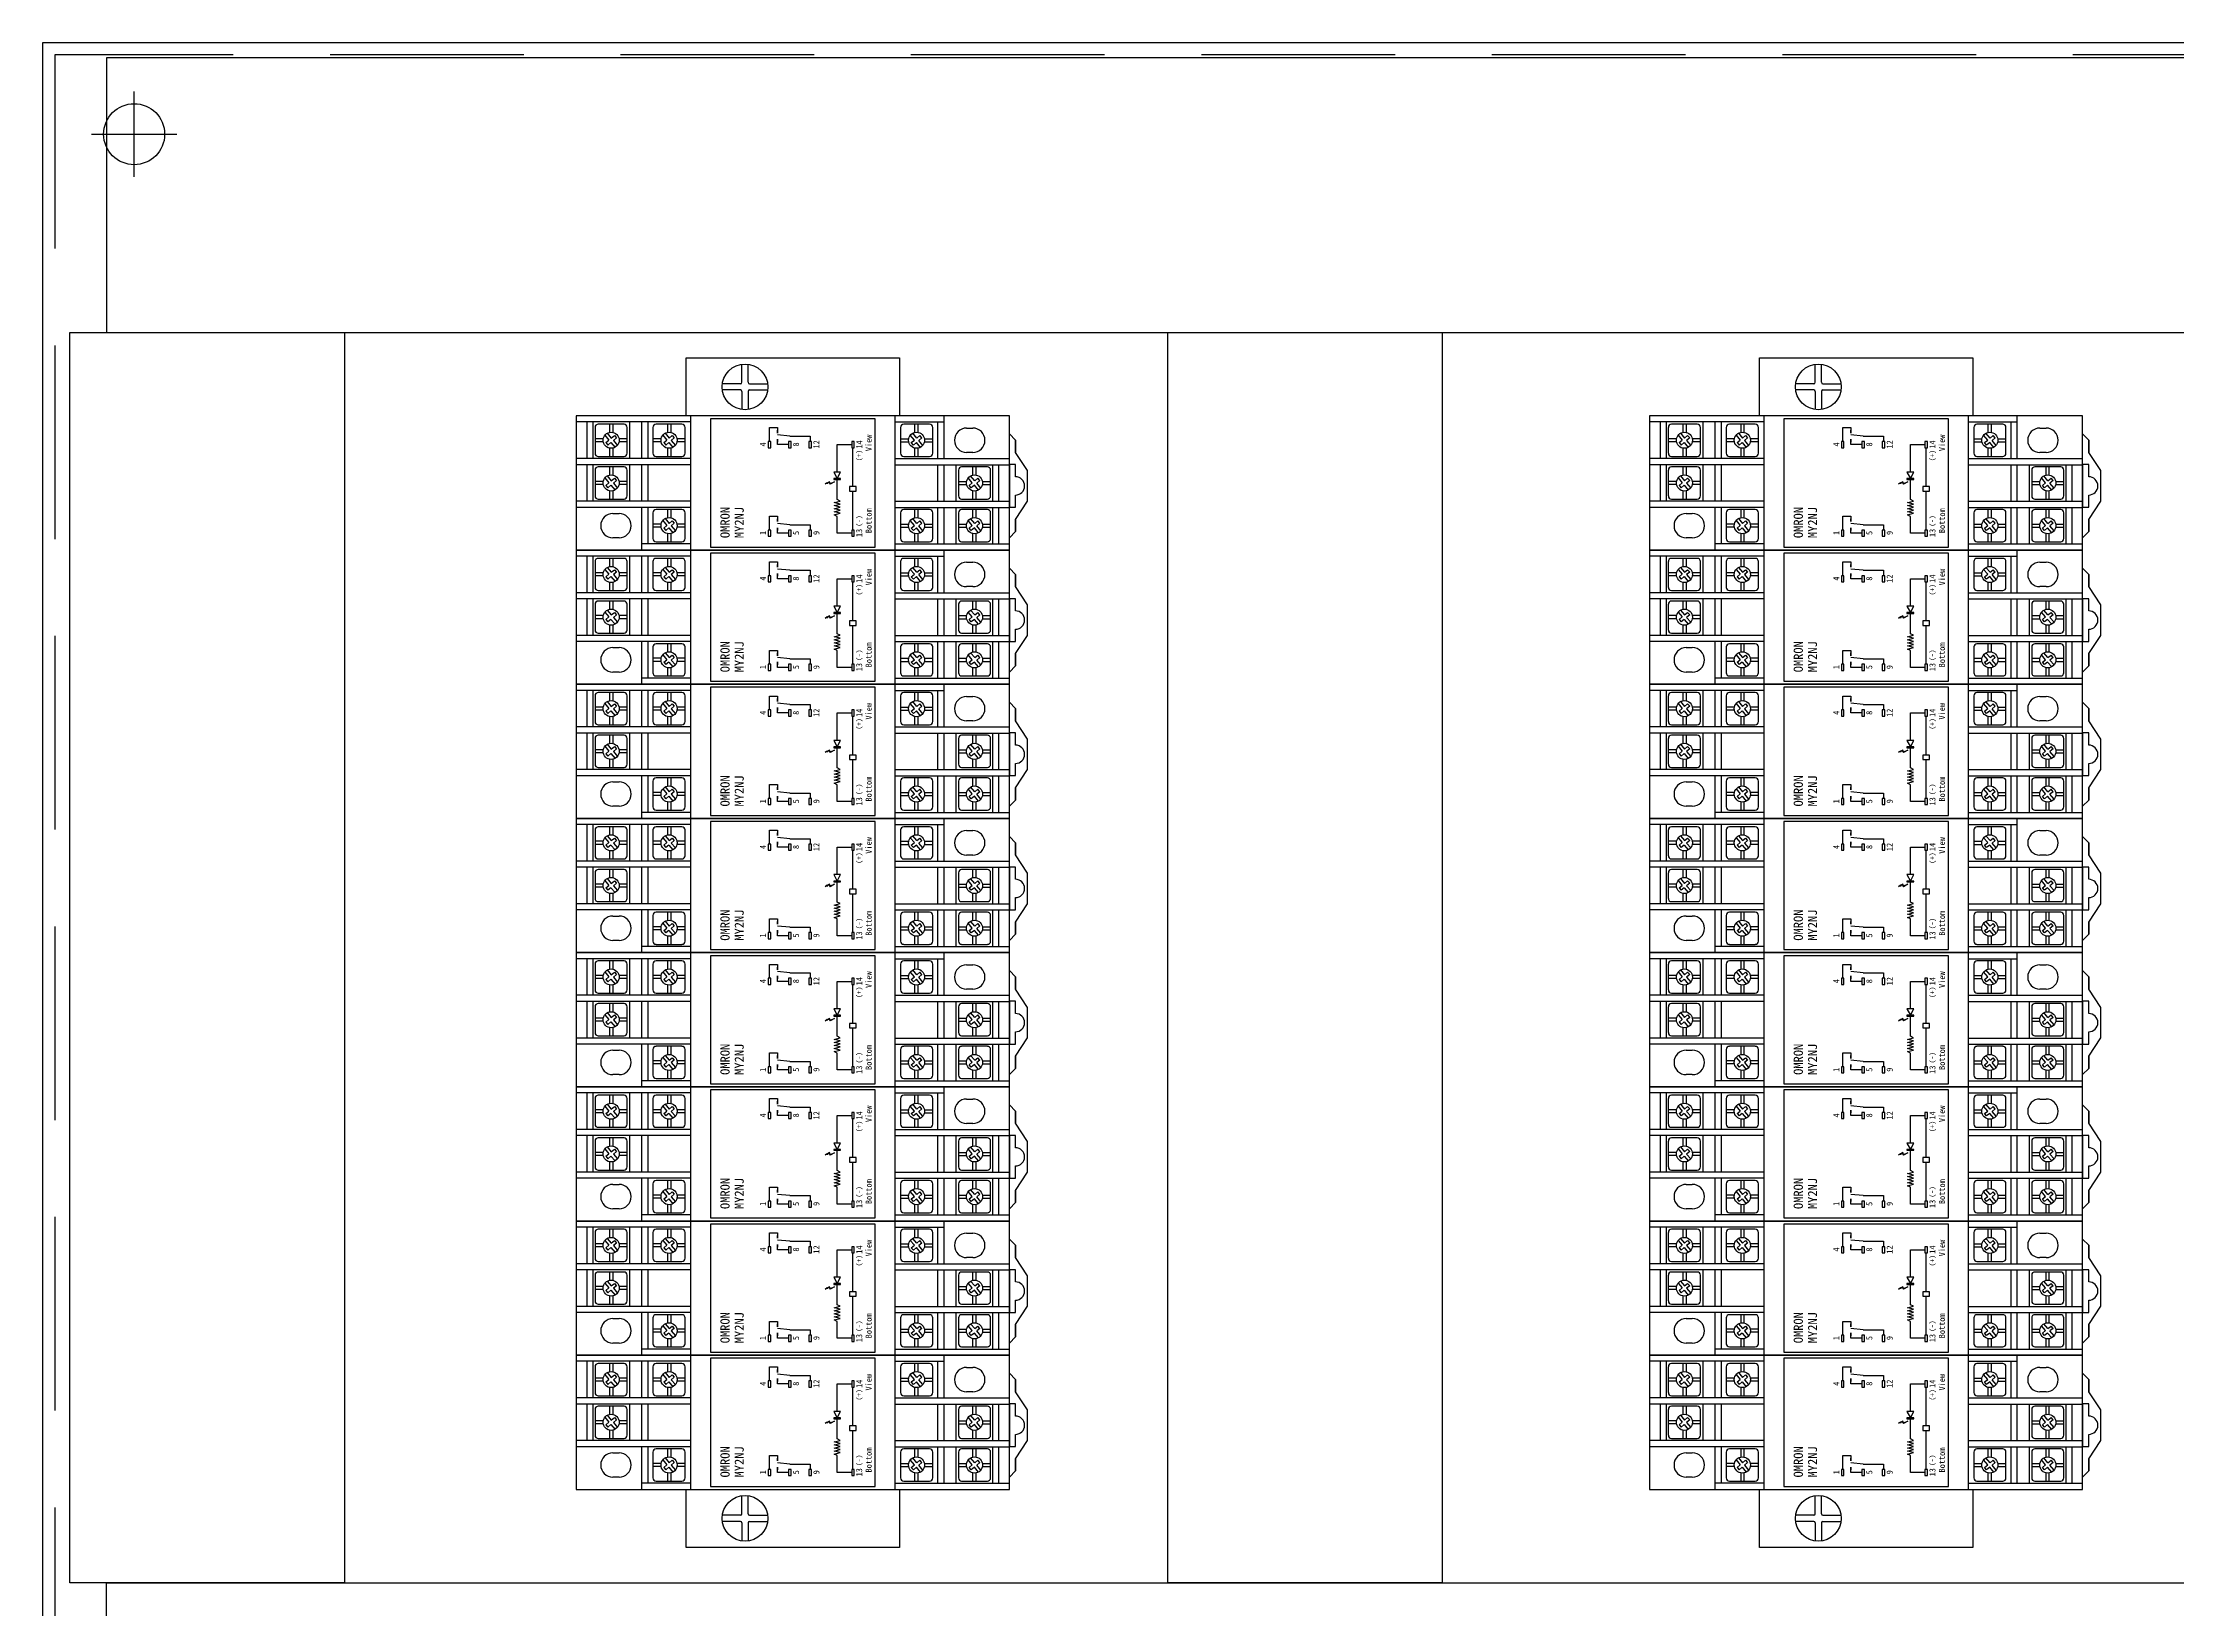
# Model space of a CAD drawing. Extents: x -276 to 10601, y -180 to 3883.
# Drawn here: x 3142.7 to 3492.7, y 1307.3 to 1564.2 of the extents above; entities that cross this region are included whole.
import ezdxf
from ezdxf.enums import TextEntityAlignment as Align

# ---------------------------------------------------------------- set-up
doc = ezdxf.new("R2010")
doc.units = 0
doc.header["$LTSCALE"] = 10
doc.header["$MEASUREMENT"] = 0
doc.linetypes.add('CONTINOUS', pattern=[0])
doc.linetypes.add('HIDDEN', pattern=[9.525, 6.35, -3.175])
doc.layers.get('0').update_dxf_attribs({"linetype": 'CONTINUOUS'})
doc.layers.add('中心孔', color=82, linetype='CONTINUOUS')
doc.layers.add('底板開孔', color=33, linetype='CONTINUOUS')

# ---------------------------------------------------------------- blocks, each defined once
blk = doc.blocks.new('MLIBRYN')
at = {"ltscale": 10}
h = blk.add_hatch(color=256, dxfattribs=at)
h.paths.add_polyline_path([(10.91, -5.72), (11.09, -5.64), (10.84, -5.32)])
h.paths.add_polyline_path([(11.09, -6), (10.81, -6.13), (11.2, -6.85), (10.93, -6.14), (11.21, -6.01), (11.02, -5.67), (10.98, -5.69)])
for p, q in [((22, 35.5), (0, 35.5)), ((0, 35.5), (0, -35.5)), ((7, 16.79), (7, 35.5)), ((8, 16.79), (8, 35.5)), ((14, 16.79), (14, 35.5)), ((15, 16.79), (15, 35.5)), ((21, 16.79), (21, 35.5)), ((22, -35.5), (22, 35.5)), ((14, 33.79), (8, 33.79)), ((14, 32.79), (8, 32.79)), ((8.36, 31.9), (8.36, 27.68)), ((13.11, 32.43), (8.89, 32.43)), ((10.75, 31.08), (10.75, 32.43)), ((11.25, 31.08), (11.25, 32.43)), ((13.64, 27.68), (13.64, 31.9)), ((21, 33.79), (15, 33.79)), ((21, 32.79), (15, 32.79)), ((15.36, 31.9), (15.36, 27.68)), ((20.11, 32.43), (15.89, 32.43)), ((17.75, 31.08), (17.75, 32.43)), ((18.25, 31.08), (18.25, 32.43)), ((20.64, 27.68), (20.64, 31.9)), ((2, 28.5), (2, 29.5)), ((6, 29.5), (6, 28.5)), ((9.7, 30.04), (8.36, 30.04)), ((9.7, 29.53), (8.36, 29.53)), ((10.64, 29.82), (9.84, 29.15)), ((10.97, 29.43), (10.17, 28.76)), ((10.61, 30.65), (10.22, 30.32)), ((10.64, 29.82), (10.22, 30.32)), ((10.61, 30.65), (11.03, 30.15)), ((10.75, 27.15), (10.75, 28.49)), ((11.39, 28.93), (10.97, 29.43)), ((11.83, 30.82), (11.03, 30.15)), ((11.25, 27.15), (11.25, 28.49)), ((12.16, 30.43), (11.36, 29.76)), ((11.36, 29.76), (11.78, 29.26)), ((11.78, 29.26), (11.39, 28.93)), ((13.64, 30.04), (12.3, 30.04)), ((13.64, 29.53), (12.3, 29.53)), ((16.7, 30.04), (15.36, 30.04)), ((16.7, 29.53), (15.36, 29.53)), ((17.64, 29.82), (16.84, 29.15)), ((17.97, 29.43), (17.17, 28.76)), ((17.61, 30.65), (17.22, 30.32)), ((17.64, 29.82), (17.22, 30.32)), ((17.61, 30.65), (18.03, 30.15)), ((17.75, 27.15), (17.75, 28.49)), ((18.39, 28.93), (17.97, 29.43)), ((18.83, 30.82), (18.03, 30.15)), ((18.25, 27.15), (18.25, 28.49)), ((19.16, 30.43), (18.36, 29.76)), ((18.36, 29.76), (18.78, 29.26)), ((18.78, 29.26), (18.39, 28.93)), ((20.64, 30.04), (19.3, 30.04)), ((20.64, 29.53), (19.3, 29.53)), ((7, 24.79), (0, 24.79)), ((1, 16.79), (1, 24.79)), ((14, 26.79), (8, 26.79)), ((14, 24.79), (8, 24.79)), ((8.89, 27.15), (13.11, 27.15)), ((21, 26.79), (15, 26.79)), ((21, 24.79), (15, 24.79)), ((15.89, 27.15), (20.11, 27.15)), ((7, 23.79), (1, 23.79)), ((1.36, 22.4), (1.36, 18.18)), ((6.11, 22.93), (1.89, 22.93)), ((3.61, 21.15), (3.22, 20.82)), ((3.61, 21.15), (4.03, 20.65)), ((3.75, 21.58), (3.75, 22.93)), ((4.83, 21.32), (4.03, 20.65)), ((4.25, 21.58), (4.25, 22.93)), ((6.64, 18.18), (6.64, 22.4)), ((14, 23.79), (8, 23.79)), ((21, 23.79), (15, 23.79)), ((15.36, 22.4), (15.36, 18.18)), ((20.11, 22.93), (15.89, 22.93)), ((17.61, 21.15), (17.22, 20.82)), ((17.61, 21.15), (18.03, 20.65)), ((17.75, 21.58), (17.75, 22.93)), ((18.83, 21.32), (18.03, 20.65)), ((18.25, 21.58), (18.25, 22.93)), ((20.64, 18.18), (20.64, 22.4)), ((2.7, 20.54), (1.36, 20.54)), ((2.7, 20.03), (1.36, 20.03)), ((1.89, 17.65), (6.11, 17.65)), ((3.64, 20.32), (2.84, 19.65)), ((3.97, 19.93), (3.17, 19.26)), ((3.64, 20.32), (3.22, 20.82)), ((3.75, 17.65), (3.75, 18.99)), ((4.39, 19.43), (3.97, 19.93)), ((4.25, 17.65), (4.25, 18.99)), ((5.16, 20.93), (4.36, 20.26)), ((4.36, 20.26), (4.78, 19.76)), ((4.78, 19.76), (4.39, 19.43)), ((6.64, 20.54), (5.3, 20.54)), ((6.64, 20.03), (5.3, 20.03)), ((16.7, 20.54), (15.36, 20.54)), ((16.7, 20.03), (15.36, 20.03)), ((15.89, 17.65), (20.11, 17.65)), ((17.64, 20.32), (16.84, 19.65)), ((17.97, 19.93), (17.17, 19.26)), ((17.64, 20.32), (17.22, 20.82)), ((17.75, 17.65), (17.75, 18.99)), ((18.39, 19.43), (17.97, 19.93)), ((18.25, 17.65), (18.25, 18.99)), ((19.16, 20.93), (18.36, 20.26)), ((18.36, 20.26), (18.78, 19.76)), ((18.78, 19.76), (18.39, 19.43)), ((20.64, 20.54), (19.3, 20.54)), ((20.64, 20.03), (19.3, 20.03)), ((22, 16.79), (0, 16.79)), ((21.5, 13.5), (0.5, 13.5)), ((0.5, 13.5), (0.5, -13.5)), ((21.5, -13.5), (21.5, 13.5)), ((3.28, 4.05), (2.27, 4.05)), ((2.27, 4.05), (2.27, 3.63)), ((2.27, 3.63), (3.28, 3.63)), ((3.28, 3.63), (3.28, 4.05)), ((3.28, 3.84), (5.55, 3.84)), ((5.55, 3.84), (5.55, 2.52)), ((17.79, 4.05), (16.78, 4.05)), ((16.78, 4.05), (16.78, 3.63)), ((16.78, 3.63), (17.79, 3.63)), ((17.79, 3.63), (17.79, 4.05)), ((17.79, 3.84), (20.07, 3.84)), ((20.07, 3.84), (20.07, 2.52)), ((3.28, 0.7), (2.27, 0.7)), ((2.27, 0.7), (2.27, 0.28)), ((2.27, 0.28), (3.28, 0.28)), ((2.77, 0.7), (2.77, 2.52)), ((2.77, 2.52), (3.66, 2.52)), ((3.66, 2.52), (3.2, 2.52)), ((3.28, 0.28), (3.28, 0.7)), ((4.16, 0.49), (4.36, 2.52)), ((4.16, 0.49), (4.16, -2.85)), ((5.55, 2.52), (4.67, 2.52)), ((4.67, 2.52), (5.13, 2.52)), ((17.79, 0.7), (16.78, 0.7)), ((16.78, 0.7), (16.78, 0.28)), ((16.78, 0.28), (17.79, 0.28)), ((17.29, 0.7), (17.29, 2.52)), ((17.29, 2.52), (18.17, 2.52)), ((18.17, 2.52), (17.71, 2.52)), ((17.79, 0.28), (17.79, 0.7)), ((18.68, 0.49), (18.88, 2.52)), ((18.68, 0.49), (18.68, -2.85)), ((20.07, 2.52), (19.18, 2.52)), ((19.18, 2.52), (19.64, 2.52)), ((3.28, -2.64), (2.27, -2.64)), ((2.27, -2.64), (2.27, -3.06)), ((2.27, -3.06), (3.28, -3.06)), ((3.28, -3.06), (3.28, -2.64)), ((4.16, -2.85), (3.28, -2.85)), ((17.79, -2.64), (16.78, -2.64)), ((16.78, -2.64), (16.78, -3.06)), ((16.78, -3.06), (17.79, -3.06)), ((17.79, -3.06), (17.79, -2.64)), ((18.68, -2.85), (17.79, -2.85)), ((5.53, -7.26), (5.78, -6.76)), ((5.78, -6.76), (6.03, -7.76)), ((6.03, -7.76), (6.28, -6.76)), ((6.28, -6.76), (6.53, -7.76)), ((6.53, -7.76), (6.78, -6.76)), ((6.78, -6.76), (7.03, -7.76)), ((7.03, -7.76), (7.28, -6.76)), ((7.28, -6.76), (7.53, -7.76)), ((7.53, -7.76), (7.78, -6.76)), ((7.78, -6.76), (8.03, -7.76)), ((10.81, -6.13), (11.09, -6)), ((11.09, -6), (10.81, -6.13)), ((11.2, -6.85), (10.81, -6.13)), ((10.83, -6.19), (10.84, -6.18)), ((10.91, -5.72), (10.84, -5.32)), ((10.84, -5.32), (11.09, -5.64)), ((10.91, -5.72), (11.09, -5.64)), ((10.93, -6.14), (11.21, -6.01)), ((10.93, -6.14), (11.21, -6.01)), ((10.93, -6.14), (11.2, -6.85)), ((11.09, -6), (10.98, -5.69)), ((11.21, -6.01), (11.02, -5.67)), ((11.18, -5.96), (11.19, -5.96)), ((11.74, -6.7), (11.59, -6.7)), ((11.59, -6.7), (11.59, -7.83)), ((11.74, -7.83), (11.74, -6.7)), ((12.79, -6.7), (11.74, -7.26)), ((12.79, -7.83), (12.79, -6.7)), ((3.28, -9.65), (2.27, -9.65)), ((2.27, -9.65), (2.27, -10.07)), ((2.27, -10.07), (3.28, -10.07)), ((2.77, -9.65), (2.77, -7.26)), ((2.77, -7.26), (5.53, -7.26)), ((3.28, -10.07), (3.28, -9.65)), ((3.28, -9.86), (9.66, -9.86)), ((8.03, -7.76), (8.28, -7.26)), ((8.28, -7.26), (11.59, -7.26)), ((10.4, -9.3), (9.66, -9.3)), ((9.66, -9.3), (9.66, -10.41)), ((9.66, -10.41), (10.4, -10.41)), ((10.4, -10.41), (10.4, -9.3)), ((10.4, -9.86), (16.78, -9.86)), ((11.59, -7.83), (11.74, -7.83)), ((11.74, -7.26), (12.79, -7.83)), ((12.79, -7.26), (17.29, -7.26)), ((17.79, -9.65), (16.78, -9.65)), ((16.78, -9.65), (16.78, -10.07)), ((16.78, -10.07), (17.79, -10.07)), ((17.29, -7.26), (17.29, -9.65)), ((17.79, -10.07), (17.79, -9.65)), ((0.5, -13.5), (21.5, -13.5)), ((0, -16.79), (22, -16.79)), ((1, -16.79), (1, -35.5)), ((7, -16.79), (7, -35.5)), ((8, -16.79), (8, -35.5)), ((14, -16.79), (14, -35.5)), ((15, -16.79), (15, -35.5)), ((21, -16.79), (21, -24.79)), ((1.36, -18.18), (1.36, -22.4)), ((1.36, -20.03), (2.7, -20.03)), ((1.36, -20.54), (2.7, -20.54)), ((6.11, -17.65), (1.89, -17.65)), ((2.84, -20.93), (3.64, -20.26)), ((3.17, -21.32), (3.97, -20.65)), ((3.22, -19.76), (3.61, -19.43)), ((3.64, -20.26), (3.22, -19.76)), ((3.61, -19.43), (4.03, -19.93)), ((3.75, -17.65), (3.75, -18.99)), ((4.39, -21.15), (3.97, -20.65)), ((4.03, -19.93), (4.83, -19.26)), ((4.25, -17.65), (4.25, -18.99)), ((4.36, -20.32), (5.16, -19.65)), ((4.36, -20.32), (4.78, -20.82)), ((4.39, -21.15), (4.78, -20.82)), ((5.3, -20.03), (6.64, -20.03)), ((5.3, -20.54), (6.64, -20.54)), ((6.64, -22.4), (6.64, -18.18)), ((15.36, -18.18), (15.36, -22.4)), ((15.36, -20.03), (16.7, -20.03)), ((15.36, -20.54), (16.7, -20.54)), ((20.11, -17.65), (15.89, -17.65)), ((16.84, -20.93), (17.64, -20.26)), ((17.17, -21.32), (17.97, -20.65)), ((17.22, -19.76), (17.61, -19.43)), ((17.64, -20.26), (17.22, -19.76)), ((17.61, -19.43), (18.03, -19.93)), ((17.75, -17.65), (17.75, -18.99)), ((18.39, -21.15), (17.97, -20.65)), ((18.03, -19.93), (18.83, -19.26)), ((18.25, -17.65), (18.25, -18.99)), ((18.36, -20.32), (19.16, -19.65)), ((18.36, -20.32), (18.78, -20.82)), ((18.39, -21.15), (18.78, -20.82)), ((19.3, -20.03), (20.64, -20.03)), ((19.3, -20.54), (20.64, -20.54)), ((20.64, -22.4), (20.64, -18.18)), ((1, -23.79), (7, -23.79)), ((1.89, -22.93), (6.11, -22.93)), ((3.75, -21.58), (3.75, -22.93)), ((4.25, -21.58), (4.25, -22.93)), ((8, -23.79), (14, -23.79)), ((15, -23.79), (21, -23.79)), ((15.89, -22.93), (20.11, -22.93)), ((17.75, -21.58), (17.75, -22.93)), ((18.25, -21.58), (18.25, -22.93)), ((1, -24.79), (7, -24.79)), ((1, -26.79), (7, -26.79)), ((1.36, -27.68), (1.36, -31.9)), ((6.11, -27.15), (1.89, -27.15)), ((3.75, -27.15), (3.75, -28.49)), ((4.25, -27.15), (4.25, -28.49)), ((6.64, -31.9), (6.64, -27.68)), ((8, -24.79), (14, -24.79)), ((8, -26.79), (14, -26.79)), ((8.36, -27.68), (8.36, -31.9)), ((13.11, -27.15), (8.89, -27.15)), ((10.75, -27.15), (10.75, -28.49)), ((11.25, -27.15), (11.25, -28.49)), ((13.64, -31.9), (13.64, -27.68)), ((15, -24.79), (22, -24.79)), ((1.36, -29.53), (2.7, -29.53)), ((1.36, -30.04), (2.7, -30.04)), ((2.84, -30.43), (3.64, -29.76)), ((3.17, -30.82), (3.97, -30.15)), ((3.22, -29.26), (3.61, -28.93)), ((3.64, -29.76), (3.22, -29.26)), ((3.61, -28.93), (4.03, -29.43)), ((3.75, -31.08), (3.75, -32.43)), ((4.39, -30.65), (3.97, -30.15)), ((4.03, -29.43), (4.83, -28.76)), ((4.25, -31.08), (4.25, -32.43)), ((4.36, -29.82), (5.16, -29.15)), ((4.36, -29.82), (4.78, -30.32)), ((4.39, -30.65), (4.78, -30.32)), ((5.3, -29.53), (6.64, -29.53)), ((5.3, -30.04), (6.64, -30.04)), ((8.36, -29.53), (9.7, -29.53)), ((8.36, -30.04), (9.7, -30.04)), ((9.84, -30.43), (10.64, -29.76)), ((10.17, -30.82), (10.97, -30.15)), ((10.22, -29.26), (10.61, -28.93)), ((10.64, -29.76), (10.22, -29.26)), ((10.61, -28.93), (11.03, -29.43)), ((10.75, -31.08), (10.75, -32.43)), ((11.39, -30.65), (10.97, -30.15)), ((11.03, -29.43), (11.83, -28.76)), ((11.25, -31.08), (11.25, -32.43)), ((11.36, -29.82), (12.16, -29.15)), ((11.36, -29.82), (11.78, -30.32)), ((11.39, -30.65), (11.78, -30.32)), ((12.3, -29.53), (13.64, -29.53)), ((12.3, -30.04), (13.64, -30.04)), ((16, -29.5), (16, -28.5)), ((20, -28.5), (20, -29.5)), ((1, -32.79), (7, -32.79)), ((1, -33.79), (7, -33.79)), ((1.89, -32.43), (6.11, -32.43)), ((8, -32.79), (14, -32.79)), ((8, -33.79), (14, -33.79)), ((8.89, -32.43), (13.11, -32.43)), ((0, -35.5), (22, -35.5)), ((3.02, -36.5), (2, -35.5)), ((5.02, -36.5), (3.02, -36.5)), ((3.02, -36.5), (5.02, -36.5)), ((5.02, -36.5), (8.02, -38.5)), ((14.02, -35.5), (7.02, -35.5)), ((7.02, -35.5), (7.02, -36.5)), ((7.02, -36.5), (9.02, -36.5)), ((12.02, -36.5), (14.02, -36.5)), ((13.02, -38.5), (16.02, -36.5)), ((14.02, -36.5), (14.02, -35.5)), ((18.02, -36.5), (16.02, -36.5)), ((16.02, -36.5), (18.02, -36.5)), ((19.05, -35.5), (18.02, -36.5)), ((8.02, -38.5), (13.02, -38.5))]:
    blk.add_line(p, q, dxfattribs=at)
at = {"linetype": 'CONTINOUS', "ltscale": 10}
blk.add_line((0, 7), (0, -7), dxfattribs=at)
at = {"ltscale": 10}
for centre in [(11, 29.79), (18, 29.79), (4, 20.29), (18, 20.29), (4, -20.29), (18, -20.29), (4, -29.79), (11, -29.79)]:
    blk.add_circle(centre, 1.32, dxfattribs=at)
for centre, radius, start, end in [((8.89, 31.9), 0.528, 90, 180), ((13.11, 31.9), 0.528, 0, 90), ((15.89, 31.9), 0.528, 90, 180), ((20.11, 31.9), 0.528, 0, 90), ((4, 29.5), 2, 0, 180), ((4, 28.5), 2, 180, 0), ((8.89, 27.68), 0.528, 180, 270), ((13.11, 27.68), 0.528, 270, 0), ((15.89, 27.68), 0.528, 180, 270), ((20.11, 27.68), 0.528, 270, 0), ((1.89, 22.4), 0.528, 90, 180), ((6.11, 22.4), 0.528, 0, 90), ((15.89, 22.4), 0.528, 90, 180), ((20.11, 22.4), 0.528, 0, 90), ((1.89, 18.18), 0.528, 180, 270), ((6.11, 18.18), 0.528, 270, 0), ((15.89, 18.18), 0.528, 180, 270), ((20.11, 18.18), 0.528, 270, 0), ((1.89, -18.18), 0.528, 90, 180), ((6.11, -18.18), 0.528, 0, 90), ((15.89, -18.18), 0.528, 90, 180), ((20.11, -18.18), 0.528, 0, 90), ((1.89, -22.4), 0.528, 180, 270), ((6.11, -22.4), 0.528, 270, 0), ((15.89, -22.4), 0.528, 180, 270), ((20.11, -22.4), 0.528, 270, 0), ((1.89, -27.68), 0.528, 90, 180), ((6.11, -27.68), 0.528, 0, 90), ((8.89, -27.68), 0.528, 90, 180), ((13.11, -27.68), 0.528, 0, 90), ((18, -28.5), 2, 0, 180), ((18, -29.5), 2, 180, 0), ((1.89, -31.9), 0.528, 180, 270), ((6.11, -31.9), 0.528, 270, 0), ((8.89, -31.9), 0.528, 180, 270), ((13.11, -31.9), 0.528, 270, 0), ((10.52, -36.5), 1.5, 180, 0)]:
    blk.add_arc(centre, radius, start, end, dxfattribs=at)
at = {"linetype": 'CONTINOUS', "ltscale": 10}
for s, p in [('OMRON', (1.96, 10.37, 13.1)), ('MY2NJ', (1.96, 8.05, 13.1))]:
    blk.add_text(s, height=1.5, dxfattribs=at).set_placement(p)
for s, height, p in [('1', 1, (2.81, 4.39, 13.1)), ('4', 1, (17.32, 4.39, 13.1)), ('5', 1, (2.81, -1.01, 13.1)), ('9', 1, (2.81, -4.36, 13.1)), ('12', 1, (17.32, -4.36, 13.1)), ('8', 1, (17.32, -1.01, 13.1)), ('13', 1, (2.81, -11.37, 13.1)), ('(-)', 0.8, (4.77, -11.23, 13.1)), ('(+)', 0.8, (15.5, -11.23, 13.1)), ('14', 1, (17.32, -11.37, 13.1)), ('Bottom', 1, (4.81, -12.93, 13.1)), ('View', 1, (17.57, -12.93, 13.1))]:
    blk.add_text(s, height=height, dxfattribs=at).set_placement(p, align=Align.CENTER)
blk = doc.blocks.new('MLIBTB1C')
at = {"color": 1}
for p, q in [((4.25, 8.59), (4.25, 11.55)), ((4.25, 8.59), (4.25, 11.55)), ((5.25, 8.59), (5.25, 11.55)), ((5.25, 8.59), (5.25, 11.55)), ((4, 8.34), (1.03, 8.34)), ((4, 8.34), (1.03, 8.34)), ((4, 7.34), (1.03, 7.34)), ((4, 7.34), (1.03, 7.34)), ((4.25, 7.09), (4.25, 4.12)), ((4.25, 7.09), (4.25, 4.12)), ((5.25, 7.09), (5.25, 4.12)), ((5.25, 7.09), (5.25, 4.12)), ((5.5, 8.34), (8.47, 8.34)), ((5.5, 8.34), (8.47, 8.34)), ((5.5, 7.34), (8.47, 7.34)), ((5.5, 7.34), (8.47, 7.34))]:
    blk.add_line(p, q, dxfattribs=at)
blk.add_lwpolyline([(9.5, 17.5), (9.5, -17.5), (0, -17.5), (0, 17.5)], close=True, dxfattribs=at)
blk.add_lwpolyline([(9.5, 17.5), (9.5, -17.5), (0, -17.5), (0, 17.5)], close=True, dxfattribs=at)
blk.add_circle((4.75, 7.84), 3.75, dxfattribs=at)
blk.add_circle((4.75, 7.84), 3.75, dxfattribs=at)
for centre, start, end in [((4, 8.59), 270, 0), ((4, 8.59), 270, 0), ((4, 7.09), 0, 90), ((4, 7.09), 0, 90), ((5.5, 8.59), 180, 270), ((5.5, 8.59), 180, 270), ((5.5, 7.09), 90, 180), ((5.5, 7.09), 90, 180)]:
    blk.add_arc(centre, 0.25, start, end, dxfattribs=at)
blk = doc.blocks.new('A-螺絲孔-0J')
at = {"layer": '中心孔', "linetype": 'CONTINOUS', "ltscale": 10}
for p, q in [((0, 7), (0, -7)), ((-7, 0), (7, 0))]:
    blk.add_line(p, q, dxfattribs=at)
at = {"layer": '底板開孔', "linetype": 'CONTINOUS', "ltscale": 10}
blk.add_circle((0, 0), 5, dxfattribs=at)

msp = doc.modelspace()

# ---------------------------------------------------------------- linework, layer by layer
at = {"ltscale": 0.5}
msp.add_lwpolyline([(3142.73, 1264.17), (3842.73, 1264.17), (3842.73, 1564.17), (3142.73, 1564.17)], close=True, dxfattribs=at)
at = {"color": 5, "linetype": 'HIDDEN', "ltscale": 0.5}
msp.add_lwpolyline([(3144.73, 1266.17), (3840.73, 1266.17), (3840.73, 1562.17), (3144.73, 1562.17)], close=True, dxfattribs=at)
at = {"color": 4, "ltscale": 0.5}
for points in [[(3811.61, 1516.67), (3811.61, 1561.67), (3153.21, 1561.67), (3153.21, 1516.67)], [(3192.2, 1311.67), (3147.2, 1311.67), (3147.2, 1516.67), (3192.2, 1516.67)], [(3372.2, 1311.67), (3327.2, 1311.67), (3327.2, 1516.67), (3372.2, 1516.67)], [(3811.61, 1311.67), (3811.61, 1266.67), (3153.21, 1266.67), (3153.21, 1311.67)]]:
    msp.add_lwpolyline(points, close=True, dxfattribs=at)

# ---------------------------------------------------------------- block references
at = {"ltscale": 0.5}
for name, p, rotation in [('A-螺絲孔-0J', (3157.73, 1549.17), 90.00000000000001), ('MLIBTB1C', (3265.73, 1502.99), 90), ('MLIBTB1C', (3441.71, 1502.99), 90), ('MLIBRYN', (3265.73, 1480.99), 90), ('MLIBRYN', (3441.71, 1480.99), 90), ('MLIBRYN', (3265.73, 1458.99), 90), ('MLIBRYN', (3441.71, 1458.99), 90), ('MLIBRYN', (3265.73, 1436.99), 90), ('MLIBRYN', (3441.71, 1436.99), 90), ('MLIBRYN', (3265.73, 1414.99), 90), ('MLIBRYN', (3441.71, 1414.99), 90), ('MLIBRYN', (3265.73, 1392.99), 90), ('MLIBRYN', (3441.71, 1392.99), 90), ('MLIBRYN', (3265.73, 1370.99), 90), ('MLIBRYN', (3441.71, 1370.99), 90), ('MLIBRYN', (3265.73, 1348.99), 90), ('MLIBRYN', (3441.71, 1348.99), 90), ('MLIBRYN', (3265.73, 1326.99), 90), ('MLIBRYN', (3441.71, 1326.99), 90), ('MLIBTB1C', (3265.73, 1317.49), 90), ('MLIBTB1C', (3441.71, 1317.49), 90)]:
    msp.add_blockref(name, p, dxfattribs=dict(at, rotation=rotation))

doc.saveas('drawing.dxf')
